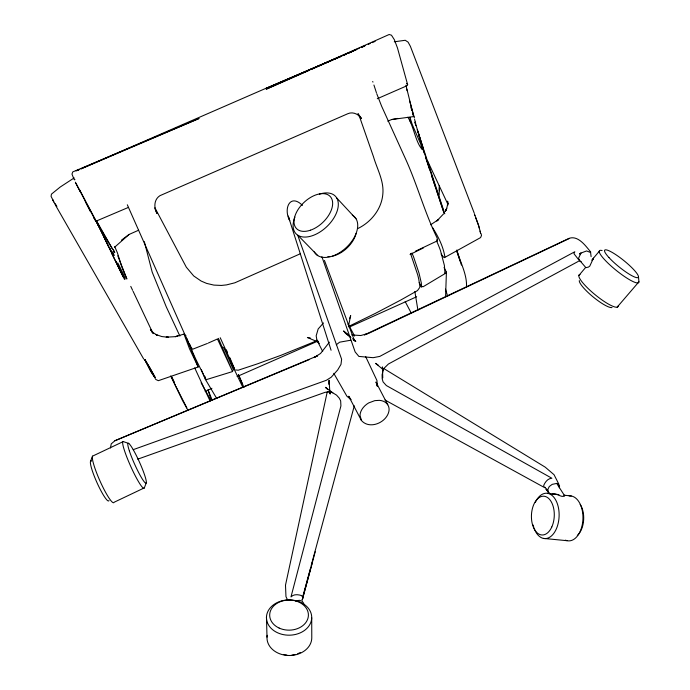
<?xml version="1.0" encoding="UTF-8"?>
<svg xmlns="http://www.w3.org/2000/svg" width="690" height="690" viewBox="0 0 690 690"><rect width="100%" height="100%" fill="white"/><g stroke="black" fill="none" stroke-linecap="round" stroke-linejoin="round"><path stroke-width="1.03" d="M444.032 267.53L446.413 272.102L445.585 296.64M437.149 241.138L437.262 238.317C424.385 212.046 417.071 183.738 404.788 157.268L381.596 106.148L376.749 93.728M410.524 122.328L409.791 119.051L410.8 122.863L410.55 121.682M439.159 194.994L439.297 185.498M110.434 447.974L111.254 443.86L114.894 440.746L317.642 355.781L314.002 357.575L320.548 353.487L329.363 342.162M328.785 384.252L329.044 380.242L329.993 393.869L329.147 391.23L330.312 393.878L329.208 391.584M437.175 239.482L437.02 241.008L415.363 251.246M303.574 604.44L303.721 603.362L302.151 601.18L299.313 600.291L295.803 601.068M556.744 483.483L564.653 495.825C561.746 498.378 555.864 492.108 551.836 494.359M377.361 385.995L376.956 380.535L365.717 356.721M559.297 487.787L559.581 485.993M327.319 391.523L285.496 585.155L285.962 596.634L287.808 600.438M348.717 324.843L350.693 315.632L349.554 318.745M97.911 224.586L101.853 231.547M446.413 272.102L446.232 272.886L423.125 286.747L421.098 286.186L420.193 284.409M310.328 568.732L302.643 597.169L301.565 595.591C298.166 594.444 293.612 593.952 290.982 596.945L340.92 405.91L340.662 400.89L339.238 398.121L336.539 395.111L331.476 392.032L325.301 392.256L137.715 459.186M593.34 259.216L593.452 258.189L589.795 266.09L588.398 267.116L585.879 267.651L578.625 259.199M311.19 565.55L354.289 405.832M302.781 598.118L302.255 599.886L315.227 551.767M302.255 599.886L312.311 562.609M419.934 287.204L417.485 290.602L400.45 300.21L375.472 313.338L348.346 326.577M122.786 441.798L92.572 456.125A25.642 3.726 66 0 0 101.171 483.569A25.642 3.726 66 0 0 114.117 502.251L144.322 487.882L146.289 482.836M90.597 461.161L92.572 456.125M466.483 287.031C467.234 274.379 460.058 262.105 456.884 249.987M445.404 211.08L446.715 208.32L445.395 211.123C447.361 209.691 448.146 198.263 447.62 205.473L447.62 201.161L447.896 203.49M441.117 254.11L443.739 257.318L444.464 257.603L444.877 256.878C443.196 246.321 438.167 236.385 432.44 227.415M198.177 366.994L190.328 347.277L183.997 334.089L189.534 348.838L198.177 366.994L158.346 380.682L155.595 379.371M443.799 213.641L436.796 220.998L438.728 219.411L430.646 224.776M309.439 70.251L266.262 89.174L389.16 34.5L391.463 35.19L394.326 39.649L397.466 47.946L407.661 84.758L406.781 85.836L377.292 98.722M578.807 275.552L585.612 267.47M591.735 260.199L599.231 251.307M617.162 307.154L638.931 281.805L638.474 276.724M114.618 247.227L129.082 234.453L138.561 230.244M323.498 322.937L318.168 328.975L316.167 335.823L316.917 340.084L322.696 351.486M336.315 344.75L339.635 342.18L350.753 340.222M121.457 240.155L129.082 234.453M74.184 177.899L60.203 187.042L51.448 194.14L51.069 196.348L55.881 205.87L143.701 359.041M357.834 228.545C371.142 222.12 381.587 209.096 382.829 194.114C384.149 180.927 377.042 168.998 373.471 156.69L359.68 117.119L358.007 113.824M444.464 257.603L480.576 237.602L481.491 235.514L481.137 233.694M578.375 261.346L388.384 364.035L383.683 368.667L382.105 374.704L382.2 378.87L383.071 381.88L386.348 385.546L551.905 478.256C547.886 478.325 545.16 482.043 543.703 485.415L544.031 487.312L384.986 400.028M410.05 254.481L423.375 247.96M368.641 333.356L569.362 238.464M205.163 391.471L211.934 388.306M237.075 376.533L317.987 341.041M208.285 343.051L217.471 338.963M349.028 327.215L416.674 296.752M387.797 121.207L391.489 119.577L397.707 118.404M311.397 69.388L332.994 59.927M334.952 59.073L340.843 56.485M342.801 55.631L346.734 53.906M349.675 52.621L351.633 51.759M353.599 50.896L356.54 49.611M361.448 47.455L364.398 46.17M300.279 253.782L234.85 282.797L226.544 284.892L221.395 285.436L213.874 285.099L206.621 283.4L201.144 281.054L193.718 275.957L186.317 267.194L154.896 207.759M75.357 182.169L95.832 221.249L128.53 207.362M76.107 170.956L79.065 169.671L77.073 170.568M81.04 168.809L265.581 88.467L340.584 56.477M359.378 48.171L265.814 88.553L340.67 56.52M361.353 47.317L365.286 45.618M368.244 44.341L370.211 43.496M372.186 42.642L375.136 41.366M342.559 55.64L345.518 54.372M347.493 53.535L353.418 51.008M342.645 55.674L345.595 54.407M347.57 53.57L351.512 51.879M81.015 168.886L199.082 118.482L72.761 171.913L71.984 174.087L73.994 179.314M315.986 341.102L280.934 355.324L257.491 363.837L238.231 370.211L235.549 369.918M114.894 440.746L309.172 359.628M207.362 343.465L192.519 349.269L190.966 347.07A19.355 0.69 66.5 0 1 189.785 344.293M133.239 449.656L326.37 380.276L331.217 377.214L337.643 370.03L340.981 364.398L341.619 359.257L297.77 235.325M183.997 334.089L175.415 336.642L166.221 337.177L168.55 337.281L161.753 336.556L155.785 334.469L157.122 335.168L153.258 332.727L150.377 329.449L152.602 332.753L151.981 331.726M405.953 85.25L413.698 116.576L391.489 119.577M394.292 41.797L405.246 40.279L408.118 42.168L410.386 46.325L474.177 212.943M543.375 538.398L567.094 540.701M547.688 493.35L558.96 494.609M564.084 495.187L571.26 495.989M351.728 334.969L360.836 335.53L368.356 333.348L364.38 334.935L569.172 238.309C578.272 235.204 585.801 246.114 590.752 252.057M310.302 337.979L307.404 337.505L318.107 342.042M444.576 273.18L444.998 273.257L444.386 265.417L440.462 250.522A17.802 2.518 65.7 0 0 436.848 241.552M581.153 261.665L579.324 261.07L578.6 258.129L580.997 253.049L586.586 250.944L590.606 252.531L591.114 256.68M128.788 443.463L123.864 441.79A25.616 3.157 65.8 0 0 130.255 465.319A25.616 3.157 65.8 0 0 144.322 487.882M222.404 347.182L223.957 347.907L233.323 369.728L232.418 371.608L206.103 379.707L205.361 379.328L201.359 369.737M351.063 399.683L346.872 396.189L333.77 373.325M480.628 233.522L478.86 226.01L474.341 213.788M347.165 334.227L345.173 333.037L350.899 337.557M383.537 368.382L545.212 467.156L554.044 474.711L558.909 484.302M378.137 365.027L375.533 363.345L382.76 369.236M302.479 205.404C290.076 193.114 283.305 208.501 289.541 220.248M332.804 392.869L325.413 387.323L326.724 388.513M353.349 339.489L355.807 341.429L352.538 338.635M548.999 492.669L548.205 492.03L547.903 489.296L549.283 486.51L552.198 484.363L557.132 483.345L558.727 484.691L559.392 486.26M349.899 398.561L350.718 399.225L348.709 396.233L361.422 420.486C369.892 430.293 387.97 421.987 389.091 409.946A15.775 11.342 -27.7 0 0 379.397 400.347L374.808 400.64L368.641 402.943A15.749 11.325 -27.7 0 0 360.007 415.32L361.422 420.486M578.66 259.707L573.942 253.687L574.839 251.738L379.767 356.411L373.143 357.687L358.869 356.411L355.143 351.926L321.92 256.784M350.089 336.539L343.56 330.959L350.494 336.996M353.573 339.687L355.117 341.024L353.78 339.126L354.332 340.308L324.455 260.432M114.109 251.583L114.738 252.609L112.832 249.142L114.592 252.014M564.135 495.325L564.653 495.825M52.785 199.815L53.337 200.566M297.916 235.299L317.745 255.593M336.694 197.935L356.005 218.73M327.578 389.307L326.31 387.797L327.448 389.169M319.272 343.62L316.917 340.084M406.626 83.387L407.661 84.758M358.153 113.807L361.569 118.654C358.679 114.204 352.814 111.357 347.734 113.755L159.925 195.684C153.836 199.505 153.723 207.854 157.07 213.564L155.078 208.768M546.04 489.003L548.007 491.918M188.034 410.498L182.419 400.286L170.723 375.921M74.805 179.693L74.494 179.228L74.692 179.84M55.269 203.722L56.89 206.439M216.772 398.553L205.361 379.328M186.826 407.842L175.855 386.348M411.18 312.941L405.185 301.582M354.626 336.082L348.079 323.895L349.037 325.792M96.307 220.464L112.254 248.624L94.004 217.928L96.169 221.067L124.329 279.096M124.562 279.088L125.261 278.993L123.579 274.387L117.774 262.924M419.192 282.521L421.633 287.247L421.323 283.047L419.046 273.214L413.577 256.887A18.777 2.32 65.8 0 0 411.93 253.066M79.376 189.371L85.896 201.704M86.906 203.61L94.435 217.842M387.771 404.763L375.955 382.053L377.223 385.425L377.145 384.382L377.24 386.314M80.238 191.725L75.865 183.23M114.721 246.597L117.412 252.833L121.604 266.288L126.874 279.01L117.783 255.783M85.284 201.506L90.442 211.649M382.32 367.434L383.571 369.883M153.111 333.658L133.058 291.232M96.574 221.352L98.912 226.01M94.944 218.764L105.725 240.413M201.126 382.76L210.286 399.381L211.269 399.838L208.225 390.764M99.377 226.941L102.698 233.677M106.182 241.353L112.168 253.601M115.851 261.139L116.765 263.028M111.849 253.713L123.148 276.819M52.871 200.169L53.76 201.998M109.788 248.089L113.022 254.765M117.231 263.968L123.639 277.225M210.079 401.045L194.709 367.899M231.228 363.104L242.777 387.194M154.879 376.654L144.9 359.524L151.774 372.729L155.25 377.93L155.181 377.378M171.707 376.766L174.415 382.433M372.678 81.48L372.98 82.11M171.232 376.645L175.389 385.382M130.764 286.385L132.601 290.266M427.403 160.537L447.905 204.335M179.9 336.09L166.221 306.731L152.188 272.119L144.331 241.638M218.428 338.359L232.496 371.41L217.583 339.247M104.199 237.265L108.399 246.313M127.314 204.783L190.811 348.002M226.286 349.778L227.493 352.461M474.47 214.625L474.91 215.625M220.231 337.738L232.133 363.984A78.358 1.173 66.4 0 0 234.548 368.986M114.299 255.576L112.755 251.617M238.507 374.67L243.975 387.478M238.395 374.584L242.095 383.312M229.891 357.8L234.548 368.986M204.861 376.335L205.905 379.612L195.77 359.119A17.974 0.647 66.5 0 1 187.378 339.713L186.895 338.505M407.868 117.231C413.715 126.158 415.527 142.054 422.021 149.247L420.676 143.969L412.24 124.467L409.903 117.3M207.966 389.686L212.235 400.398M413.698 116.576L412.37 112.384M414.578 119.361L415.699 123.458M410.516 253.472L417.631 274.637A82.541 9.807 66 0 1 418.796 279.433L419.891 286.522M475.729 217.652L478.325 224.992M433.605 181.832L435.528 187.257M457.159 251.997L459.557 259.069M457.039 251.945L460.118 261.087M444.774 213.779L417.183 129.711M435.864 188.267L443.937 212.555M436.339 189.94L443.765 212.313M425.48 157.087L429.706 169.956M431.655 175.898L433.286 180.84M288.593 217.126L331.079 350.244M373.92 85.017L376.43 92.762M418.614 134.964L436.011 188.922M288.265 216.039L289.757 220.653M422.599 148.143L424.203 153.111M414.94 122.57L415.906 125.632M415.018 122.009L422.289 145.4C423.651 149.264 424.074 153.439 417.916 131.255M459.894 260.078L461.438 265.081M445.524 289.127L447.663 296.312M478.817 226.579L479.429 228.631M406.669 89.157L407.117 90.709M409.584 100.904L414.449 117.964M410.895 107.209L411.783 110.314M480.093 231.09L480.361 232.211M414.845 291.465L417.933 310.241M382.398 366.856L382.769 377.879M266.469 616.92L267.004 637.146M439.401 190.794L439.349 187.628M311.716 617.74A22.632 17.638 -0.4 0 1 277.501 632.739A22.632 17.638 -0.4 0 1 278.036 602.189A22.632 17.638 -0.4 0 1 311.716 617.74L311.777 637.983A22.391 17.716 -0.3 0 1 287.627 655.457A22.391 17.716 -0.3 0 1 267.22 635.309M618.206 305.912A25.107 5.149 39.3 0 1 594.892 294.535A25.107 5.149 39.3 0 1 580.023 274.473M638.931 281.805A25.271 4.692 39 0 1 613.755 268.332A25.271 4.692 39 0 1 602.129 250.573M612.004 307.559A21.433 4.451 39.3 0 1 592.969 296.804A21.433 4.451 39.3 0 1 579.289 280.58M535.276 502.467A22.692 13.395 -87.6 0 1 555.407 499.491A22.692 13.395 -87.6 0 1 553.682 533.517A22.692 13.395 -87.6 0 1 533.991 527.859M533.672 526.85A22.692 13.395 -87.6 0 1 533.198 525.056M569.138 495.903A22.52 13.602 -88 0 1 582.843 520.648A22.52 13.602 -88 0 1 565.429 540.158M580.178 504.39A19.217 11.635 -88 0 1 577.306 535.475M300.331 652.481A19.104 15.137 -0.3 0 1 297.709 653.697M294.889 654.568A19.104 15.137 -0.3 0 1 291.93 655.077M286.893 655.086A19.104 15.137 -0.3 0 1 283.918 654.586M356.092 233.47A22.891 13.955 -43.5 0 1 332.571 256.137M329.708 256.542A22.891 13.955 -43.5 0 1 327.897 256.559M108.994 500.578A21.899 3.243 66 0 1 96.479 481.508A21.899 3.243 66 0 1 91.658 461.075M352.331 215.185A26.832 16.31 -43.5 0 1 346.708 247.132A26.832 16.31 -43.5 0 1 314.252 251.876M319.358 194.166A27.203 16.103 -43.6 0 1 337.652 209.363A27.203 16.103 -43.6 0 1 308.499 236.73A27.203 16.103 -43.6 0 1 294.915 217.117M185.938 335.987A17.974 0.647 66.5 0 1 185.619 335.099M545.307 487.494L545.307 488.08L544.781 487.226L545.307 487.494M144.589 359.464L150.705 371.384L155.233 378.137L150.179 368.313L144.589 359.464M580.143 253.437L579.643 254.075L580.997 253.049L580.143 253.437M177.735 336.09L175.415 336.642L177.735 336.09M546.377 489.288L546.057 488.908L548.826 492.565L546.377 489.288M608.934 257.534A21.597 3.959 39 0 0 637.664 277.673A21.597 3.959 39 0 0 617.904 256.085A21.597 3.959 39 0 0 608.934 257.534M551.802 526.97A19.406 11.42 -87.6 0 0 544.582 496.308A19.406 11.42 -87.6 0 0 532.206 523.503A19.406 11.42 -87.6 0 0 551.802 526.97M279.114 628.047A19.355 15.059 -0.4 0 0 308.404 615.273A19.355 15.059 -0.4 0 0 279.631 601.956A19.355 15.059 -0.4 0 0 279.114 628.047M129.427 451.096A21.882 2.639 65.8 0 0 145.469 483.026A21.882 2.639 65.8 0 0 136.327 455.495A21.882 2.639 65.8 0 0 129.427 451.096M310.535 230.175A23.27 13.731 -43.6 0 0 331.295 197.927A23.27 13.731 -43.6 0 0 298.158 209.406A23.27 13.731 -43.6 0 0 310.535 230.175"/></g></svg>
